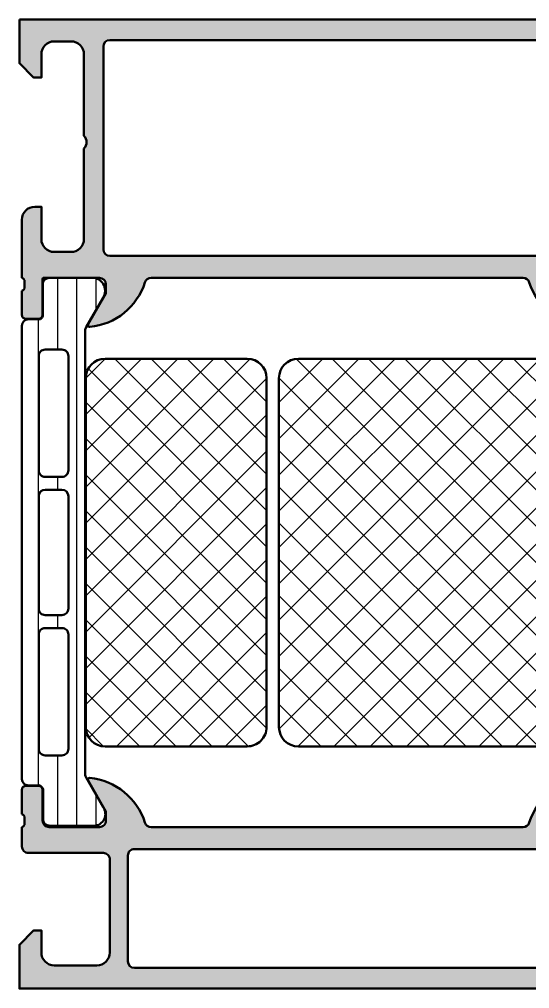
# Model space of a CAD drawing. Extents: x 0 to 79, y 0 to 75.
# Drawn here: x 0 to 39.5, y 0 to 75 of the extents above; entities that cross this region are included whole.
import ezdxf

# ---------------------------------------------------------------- set-up
doc = ezdxf.new("R2010")
doc.units = 0
for name, color, linetype, lineweight in [('0S-Alu contour', 7, 'Continuous', 50), ('0S-Alu hatch', 252, 'Continuous', 25), ('0S-Plastic contour', 254, 'Continuous', 50), ('0S-Plastic hatch', 253, 'Continuous', 25), ('0S-PT contour', 91, 'Continuous', 50), ('0S-PT hatch', 103, 'Continuous', 25)]:
    doc.layers.add(name, color=color, linetype=linetype, lineweight=lineweight)
pattern_1 = [(135, (0, 0), (-1.403165018917055, -1.403165018917055), []), (225, (0, 0), (1.403165018917055, -1.403165018917055), [])]

# ---------------------------------------------------------------- blocks, each defined once
blk = doc.blocks.new('345170__5F35B70B_0667_47FD_BEF5_B1E6BDFEFADC_')
at = {"layer": '0S-Alu hatch'}
h = blk.add_hatch(color=256, dxfattribs=at)
edge = h.paths.add_edge_path()
edge.add_line((0.0001269531203363, 75), (0.0001269531203505, 71.59999843788685))
edge.add_line((0.0001269531203505, 71.59999843788685), (1.100102539057829, 70.50000020218431))
edge.add_line((1.100102539057829, 70.50000020218431), (1.700108642573447, 70.50000020218431))
edge.add_line((1.700108642573447, 70.50000020218431), (1.700108642573468, 72.30001064491807))
edge.add_ellipse((2.700165610724243, 72.2999536767673), major_axis=(-1.000056969773368, 0), ratio=1, start_angle=270.0032638486672, end_angle=359.996736151318, ccw=False)
edge.add_line((2.700108642573468, 73.30001064491807), (4.000096435542197, 73.30001064491807))
edge.add_ellipse((4.000090366399492, 72.30000457577536), major_axis=(-1.00000606916113, 0), ratio=1, start_angle=180.0003477333174, end_angle=269.9996522658482, ccw=False)
edge.add_line((5.000096435542211, 72.30001064490351), (5.000096435542211, 65.99999972534715))
edge.add_ellipse((4.475120643209768, 65.49999972534715), major_axis=(-0.7249824705019261, 0), ratio=1, start_angle=136.3958616163861, end_angle=223.604138383614, ccw=False)
edge.add_line((5.000096435542211, 64.99999972534715), (5.000096435542211, 57.99999972534715))
edge.add_ellipse((4.000127506904687, 57.99996865398467), major_axis=(-0.999968929120253, 0), ratio=1, start_angle=89.99821968675059, end_angle=180.0017803131609, ccw=False)
edge.add_line((4.000096435542218, 56.99999972534715), (2.700108642573475, 56.99999972534715))
edge.add_ellipse((2.70012846572133, 58.00001954849501), major_axis=(-1.000019823344334, 0), ratio=1, start_angle=0.0011357599706229848, end_angle=89.9988642398057, ccw=False)
edge.add_line((1.700108642573468, 57.99999972535106), (1.700108642573439, 60.49999972534715))
edge.add_line((1.700108642573439, 60.49999972534715), (1.200108642573461, 60.49999972534715))
edge.add_arc((1.200143008141992, 59.49996535977862), 1.000034366159006, 90.0019689343731, 179.9980310656152)
edge.add_line((0.2001086425734615, 59.49999972534736), (0.2001086425734613, 55.00031568830967))
edge.add_ellipse((0.1212721960304302, 54.73279509631656), major_axis=(-0.2788950563274173, 0), ratio=1, start_angle=178.8354106259059, end_angle=253.5801235805095, ccw=False)
edge.add_line((0.4001096425734618, 54.72712668831821), (0.4001096425734687, 54.2735326883182))
edge.add_ellipse((0.1212415469302748, 54.26787202884114), major_axis=(-0.2789255417371753, 0), ratio=1, start_angle=106.424594555357, end_angle=181.1628700728862, ccw=False)
edge.add_line((0.2001086425734612, 54.00032868831818), (0.2001086425734542, 52.1203176883097))
edge.add_arc((0.5001086425734727, 52.1203176883097), 0.3000000000000185, 180, 270.0000000000013)
edge.add_line((0.5001086425734796, 51.82031768830968), (1.480082961616254, 51.82031768830967))
edge.add_arc((1.480082961616247, 52.12031768830968), 0.3000000000000043, 270.0000000000013, 360)
edge.add_line((1.780082961616251, 52.12031768830968), (1.780082961616258, 54.88031568830966))
edge.add_ellipse((1.900082961616354, 54.88031568830967), major_axis=(-0.1200000000000962, 0), ratio=1, start_angle=268.4287599267487, end_angle=360, ccw=False)
edge.add_line((1.903373346678463, 55.00027056885301), (6.200126953120339, 55.00027056885301))
edge.add_ellipse((6.200126953120339, 54.500270568853), major_axis=(-0.5000000000000142, 0), ratio=1, start_angle=180, end_angle=270, ccw=False)
edge.add_line((6.700126953120353, 54.500270568853), (6.700126953120353, 53.80027056885305))
edge.add_line((6.700126953120353, 53.80027056885305), (5.318631495497989, 51.40745024582546))
edge.add_arc((5.438246737768658, 51.33839035350131), 0.1381197846483011, 150.0000000000017, 275.6225775507893)
edge.add_arc((4.961903711946533, 56.17687943070078), 4.999999999999966, 275.6225775507937, 342.2515836439298)
edge.add_ellipse((10.20012695312034, 54.50027056885297), major_axis=(-0.5000000000000349, 0), ratio=1, start_angle=269.9999999999996, end_angle=342.251583643931, ccw=False)
edge.add_line((10.20012695312034, 55.00027056885301), (39.00012695312035, 55.00027056885301))
edge.add_ellipse((39.00012695312029, 54.50027056885305), major_axis=(-0.4999999999999574, 0), ratio=1, start_angle=197.7484163560633, end_angle=269.99999999999267, ccw=False)
edge.add_arc((44.23835019429408, 56.17687943070087), 5.000000000000039, 197.7484163560708, 264.3774224492072)
edge.add_arc((43.76200716847204, 51.33839035350131), 0.1381197846482958, 264.3774224492077, 389.9999999999997)
edge.add_line((43.88162241074271, 51.40745024582546), (42.50012695312034, 53.80027056885301))
edge.add_line((42.50012695312034, 53.80027056885301), (42.50012695312034, 54.50027056885301))
edge.add_ellipse((43.00012695312033, 54.50027056885302), major_axis=(-0.4999999999999929, 0), ratio=1, start_angle=269.9999999999992, end_angle=360, ccw=False)
edge.add_line((43.00012695312034, 55.00027056885301), (47.30015263407755, 55.00027056885301))
edge.add_ellipse((47.30015263407754, 54.880270568853), major_axis=(-0.1200000000000116, 0), ratio=1, start_angle=180, end_angle=269.9999999999966, ccw=False)
edge.add_line((47.42015263407755, 54.880270568853), (47.42015263407755, 52.12027256885301))
edge.add_arc((47.72015263407755, 52.12027256885301), 0.3000000000000043, 180, 270)
edge.add_line((47.72015263407755, 51.82027256885301), (48.70012695312033, 51.82027256885301))
edge.add_arc((48.70012695312033, 52.12027256885301), 0.3000000000000025, 270, 360)
edge.add_line((49.00012695312033, 52.12027256885301), (49.00012695312034, 54.00028356886153))
edge.add_ellipse((49.07899404876352, 54.26782690938448), major_axis=(-0.2789255417371599, 0), ratio=1, start_angle=-1.1628700728853119, end_angle=73.57540544464422, ccw=False)
edge.add_line((48.80012595312035, 54.27348756886153), (48.80012595312035, 54.72708156886152))
edge.add_ellipse((49.07896339966338, 54.73274997685989), major_axis=(-0.2788950563274307, 0), ratio=1, start_angle=-76.16822591553199, end_angle=1.16458937409692, ccw=False)
edge.add_ellipse((49.31226625518199, 54.99999514771051), major_axis=(-0.2999999999999332, 0), ratio=1, start_angle=270, end_angle=359.31960722826614, ccw=False)
edge.add_line((49.31226625518199, 55.29999514771044), (52.29998778819572, 55.29999514771044))
edge.add_line((52.29998778819572, 55.29999514771044), (52.29998778819572, 54.49999972534715))
edge.add_line((52.29998778819572, 54.49999972534715), (53.29998778819572, 54.50000735474168))
edge.add_arc((53.30001852881638, 54.99997661371016), 0.4999692599135238, 269.9964771677667, 360.0026485613531)
edge.add_line((53.79998778819572, 54.99999972534718), (53.80004882335197, 59.49999972534715))
edge.add_arc((52.79996135278302, 59.49991225477821), 1.000087474394154, 0.0050112561101264, 89.99498874391819)
edge.add_line((52.80004882335197, 60.49999972534715), (52.30004882335197, 60.49999972534715))
edge.add_line((52.30004882335197, 60.49999972534715), (52.30004882335197, 57.99999972534715))
edge.add_ellipse((51.29996142587891, 58.00008712280979), major_axis=(-1.000087401291883, 0), ratio=1, start_angle=90.00501389832078, end_angle=179.9949929319336, ccw=False)
edge.add_line((51.30004894256126, 56.99999972534715), (50.00000011443626, 56.99999972534715))
edge.add_ellipse((50.00005891216521, 58.0000585230761), major_axis=(-1.000058799457439, 0), ratio=1, start_angle=0.0033686637580103707, end_angle=89.9966313363596, ccw=False)
edge.add_line((49.00000011443626, 57.99999972534511), (49.00000011443626, 64.99999972534715))
edge.add_ellipse((49.52483945475461, 65.49999972534715), major_axis=(-0.7248836686985038, 0), ratio=1, start_angle=-43.61157673631379, end_angle=43.61157673631379, ccw=False)
edge.add_line((49.00000011443626, 65.99999972534715), (49.00000011443626, 72.00043483925401))
edge.add_ellipse((50.0000549231245, 72.00038766034935), major_axis=(-1.000054809801103, 0), ratio=1, start_angle=270.0031401344082, end_angle=359.997296995918, ccw=False)
edge.add_line((50.00000011443626, 73.00044246864854), (51.30004894256126, 73.00044246864854))
edge.add_ellipse((51.29996249694562, 72.00035614156475), major_axis=(-1.000086330819892, 0), ratio=1, start_angle=180.0053828449331, end_angle=269.995047458617, ccw=False)
edge.add_line((52.30004882335197, 72.00045009804248), (52.30004882335197, 70.49999257278978))
edge.add_line((52.30004882335197, 70.49999257278978), (52.90002440928947, 70.49999257278978))
edge.add_line((52.90002440928947, 70.49999257278978), (54, 71.5999679203087))
edge.add_line((54, 71.5999679203087), (54, 75))
edge.add_line((54, 75), (0.0001269531203363, 75))
edge = h.paths.add_edge_path()
edge.add_ellipse((7.000114435198888, 72.89999111938249), major_axis=(-0.5000027408751212, 0), ratio=1, start_angle=270.0003140785705, end_angle=359.99968592151924, ccw=False)
edge.add_line((7.00011169433128, 73.3999938602501), (46.99998485564719, 73.3999938602501))
edge.add_ellipse((46.99998211477959, 72.89999111938249), major_axis=(-0.5000027408751199, 0), ratio=1, start_angle=180.0003140784808, end_angle=269.99968592142943, ccw=False)
edge.add_line((47.49998485564719, 72.8999938602501), (47.49998485564719, 57.19999667359012))
edge.add_ellipse((46.99998211477959, 57.19999941445695), major_axis=(-0.5000027408751199, 0), ratio=1, start_angle=90.00031407857063, end_angle=179.9996859215194, ccw=False)
edge.add_line((46.99998485564719, 56.69999667358934), (7.000111694331273, 56.69999667358933))
edge.add_ellipse((7.000114435198888, 57.19999941445694), major_axis=(-0.5000027408751199, 0), ratio=1, start_angle=0.00031407848081244083, end_angle=89.99968592142858, ccw=False)
edge.add_line((6.50011169433128, 57.19999667358933), (6.500111694331279, 72.89999386024931))
at = {"layer": '0S-Alu contour', "color": 7}
for points in [[(0.0001269531203363, 75), (0.0001269531203505, 71.59999843788685), (1.100102539057829, 70.50000020218431), (1.700108642573447, 70.50000020218431), (1.700108642573468, 72.30001064491807)], [(52.30004882335197, 72.00045009804248), (52.30004882335197, 70.49999257278978), (52.90002440928947, 70.49999257278978), (54, 71.5999679203087), (54, 75), (0.0001269531203363, 75)], [(2.700108642573468, 73.30001064491807), (4.000096435542197, 73.30001064491807)], [(6.50011169433128, 57.19999667358933), (6.500111694331279, 72.89999386024931)], [(7.00011169433128, 73.3999938602501), (46.99998485564719, 73.3999938602501)], [(47.49998485564719, 72.8999938602501), (47.49998485564719, 57.19999667359012)], [(50.00000011443626, 73.00044246864854), (51.30004894256126, 73.00044246864854)], [(5.000096435542211, 72.30001064490351), (5.000096435542211, 65.99999972534715)], [(49.00000011443626, 65.99999972534715), (49.00000011443626, 72.00043483925401)], [(5.000096435542211, 64.99999972534715), (5.000096435542211, 57.99999972534715)], [(49.00000011443626, 57.99999972534511), (49.00000011443626, 64.99999972534715)], [(1.700108642573468, 57.99999972535106), (1.700108642573439, 60.49999972534715), (1.200108642573461, 60.49999972534715)], [(52.80004882335197, 60.49999972534715), (52.30004882335197, 60.49999972534715), (52.30004882335197, 57.99999972534715)], [(0.2001086425734615, 59.49999972534736), (0.2001086425734613, 55.00031568830967)], [(53.79998778819572, 54.99999972534718), (53.80004882335197, 59.49999972534715)], [(4.000096435542218, 56.99999972534715), (2.700108642573475, 56.99999972534715)], [(46.99998485564719, 56.69999667358934), (7.000111694331273, 56.69999667358933)], [(51.30004894256126, 56.99999972534715), (50.00000011443626, 56.99999972534715)], [(1.780082961616251, 52.12031768830968), (1.780082961616258, 54.88031568830966)], [(1.903373346678463, 55.00027056885301), (6.200126953120339, 55.00027056885301)], [(10.20012695312034, 55.00027056885301), (39.00012695312035, 55.00027056885301)], [(43.00012695312034, 55.00027056885301), (47.30015263407755, 55.00027056885301)], [(47.42015263407755, 54.880270568853), (47.42015263407755, 52.12027256885301)], [(49.31226625518199, 55.29999514771044), (52.29998778819572, 55.29999514771044), (52.29998778819572, 54.49999972534715), (53.29998778819572, 54.50000735474168)], [(0.2001086425734612, 54.00032868831818), (0.2001086425734542, 52.1203176883097)], [(0.4001096425734618, 54.72712668831821), (0.4001096425734687, 54.2735326883182)], [(6.700126953120353, 54.500270568853), (6.700126953120353, 53.80027056885305), (5.318631495497989, 51.40745024582546)], [(43.88162241074271, 51.40745024582546), (42.50012695312034, 53.80027056885301), (42.50012695312034, 54.50027056885301)], [(48.80012595312035, 54.27348756886153), (48.80012595312035, 54.72708156886152)], [(49.00012695312033, 52.12027256885301), (49.00012695312034, 54.00028356886153)], [(0.5001086425734796, 51.82031768830968), (1.480082961616254, 51.82031768830967)], [(47.72015263407755, 51.82027256885301), (48.70012695312033, 51.82027256885301)]]:
    blk.add_lwpolyline(points, dxfattribs=at)
at = {"layer": '0S-Alu contour', "color": 7, "extrusion": (0, 0, -1)}
for centre, radius, start, end in [((-2.700165610724243, 72.2999536767673), 1.000056969773368, 0.0032638486820021, 89.99673615133284), ((-4.000090366399492, 72.30000457577536), 1.00000606916113, 90.0003477341518, 179.9996522666826), ((-7.000114435198888, 72.89999111938249), 0.5000027408751212, 0.0003140784807261, 89.99968592142947), ((-46.99998211477959, 72.89999111938249), 0.5000027408751199, 90.00031407857054, 179.9996859215192), ((-50.0000549231245, 72.00038766034935), 1.000054809801103, 0.0027030040819815, 89.99685986559176), ((-51.29996249694562, 72.00035614156475), 1.000086330819892, 90.004952541383, 179.9946171550669), ((-4.475120643209768, 65.49999972534715), 0.7249824705019261, 136.395861616386, 223.6041383836139), ((-49.52483945475461, 65.49999972534715), 0.7248836686985038, 316.3884232636862, 43.61157673631377), ((-2.70012846572133, 58.00001954849501), 1.000019823344334, 270.0011357601943, 359.9988642400294), ((-4.000127506904687, 57.99996865398467), 0.999968929120253, 179.9982196868391, 270.0017803132494), ((-50.00005891216521, 58.0000585230761), 1.000058799457439, 270.0033686636404, 359.996631336242), ((-51.29996142587891, 58.00008712280979), 1.000087401291883, 180.0050070680665, 269.9949861016792), ((-7.000114435198888, 57.19999941445694), 0.5000027408751199, 270.0003140785714, 359.9996859215192), ((-46.99998211477959, 57.19999941445695), 0.5000027408751199, 180.0003140784807, 269.9996859214294), ((-0.1212721960304302, 54.73279509631656), 0.2788950563274173, 106.4198764194905, 181.1645893740941), ((-1.900082961616354, 54.88031568830967), 0.1200000000000962, 0, 91.5712400732513), ((-6.200126953120339, 54.500270568853), 0.5000000000000142, 90, 180), ((-10.20012695312034, 54.50027056885297), 0.5000000000000349, 17.74841635606901, 90.0000000000004), ((-39.00012695312029, 54.50027056885305), 0.4999999999999574, 90.00000000000733, 162.2515836439367), ((-43.00012695312033, 54.50027056885302), 0.4999999999999929, 0, 90.00000000000081), ((-47.30015263407754, 54.880270568853), 0.1200000000000116, 90.0000000000034, 180), ((-49.07896339966338, 54.73274997685989), 0.2788950563274307, 358.8354106259031, 76.16822591553203), ((-49.31226625518199, 54.99999514771051), 0.2999999999999332, 0.6803927717338718, 90), ((-0.1212415469302748, 54.26787202884114), 0.2789255417371753, 178.8371299271138, 253.575405444643), ((-49.07899404876352, 54.26782690938448), 0.2789255417371599, 286.4245945553559, 1.162870072885284)]:
    blk.add_arc(centre, radius, start, end, dxfattribs=at)
at = {"layer": '0S-Alu contour', "color": 7}
for centre, radius, start, end in [((1.200143008141992, 59.49996535977862), 1.000034366159006, 90.0019689343731, 179.9980310656152), ((52.79996135278302, 59.49991225477821), 1.000087474394154, 0.0050112561101264, 89.99498874391819), ((53.30001852881638, 54.99997661371016), 0.4999692599135238, 269.9964771677667, 0.0026485613531484), ((4.961903711946533, 56.17687943070078), 4.999999999999966, 275.6225775507937, 342.2515836439298), ((44.23835019429408, 56.17687943070087), 5.000000000000039, 197.7484163560708, 264.3774224492072), ((0.5001086425734727, 52.1203176883097), 0.3000000000000185, 180, 270.0000000000013), ((1.480082961616247, 52.12031768830968), 0.3000000000000043, 270.0000000000013, 0), ((47.72015263407755, 52.12027256885301), 0.3000000000000043, 180, 270), ((48.70012695312033, 52.12027256885301), 0.3000000000000025, 270, 0), ((5.438246737768658, 51.33839035350131), 0.1381197846483011, 150.0000000000017, 275.6225775507893), ((43.76200716847204, 51.33839035350131), 0.1381197846482958, 264.3774224492077, 29.9999999999997)]:
    blk.add_arc(centre, radius, start, end, dxfattribs=at)
blk = doc.blocks.new('284033__33592565_05B5_4619_B287_A7D8233BD7D1___21AE342C_7F99_4D3F_B227_6E1397F46890_')
at = {"layer": '0S-Plastic hatch'}
h = blk.add_hatch(dxfattribs=at)
h.set_pattern_fill('ANSI31', color=256, scale=0.4680000000000001, angle=45, style=0)
h.set_pattern_definition([(90, (0, 0), (-1.4859, 0), [])])
edge = h.paths.add_edge_path()
edge.add_line((0.1987532964417851, 51.29232513755443), (0.1998659857365317, 16.20983178587046))
edge.add_arc((0.689855641828585, 16.21985498926221), 0.4900921624382919, 181.1718761035243, 271.1724900675763)
edge.add_line((0.6998840957990728, 15.72986544060387), (1.51021542861398, 15.7384088700424))
edge.add_ellipse((1.414588149794679, 15.3109233201245), major_axis=(-0.4380507640022932, 0), ratio=1, start_angle=193.0572036557927, end_angle=257.3906897575593, ccw=False)
edge.add_line((1.841313106842619, 15.40988938943832), (1.837441905065361, 13.0098909960528))
edge.add_arc((2.295782835962325, 13.08121530971083), 0.4638572697008036, 188.8450899002284, 271.7561361264809)
edge.add_line((2.309998001146822, 12.61757590701401), (5.786539496952662, 12.59376571404922))
edge.add_arc((5.743108420932433, 13.5069278033948), 0.9141943227685544, 272.723003511722, 395.7090753903799)
edge.add_line((6.485426062291135, 14.04051545234285), (5.166873632834731, 16.32412454159222))
edge.add_ellipse((5.599877294086787, 16.57414019978662), major_axis=(-0.5000000000000635, 0), ratio=1, start_angle=0.0021352027151237962, end_angle=30.00207189723011, ccw=False)
edge.add_line((5.099877294433918, 16.57412156662741), (5.098790982002848, 50.92839032222682))
edge.add_ellipse((5.598790981693579, 50.92840790984864), major_axis=(-0.5000000000000546, 0), ratio=1, start_angle=-29.997921301460906, end_angle=0.002015393048509395, ccw=False)
edge.add_line((5.165769210052874, 51.17839219992543), (6.484156207839919, 53.46209680118052))
edge.add_arc((5.64288397718113, 54.002701255275), 0.999996070924482, 327.2750591980466, 441.8204672459869)
edge.add_line((5.785158774095345, 54.99252448395142), (2.308617278289502, 54.99239783648732))
edge.add_arc((2.308632748909259, 54.49240185928111), 0.4999959774455604, 90.00177281669987, 180.0023777790715)
edge.add_line((1.808636771894259, 54.4923811094112), (1.80905565210705, 52.09238274007271))
edge.add_ellipse((1.50905565230385, 52.09237187383838), major_axis=(-0.2999999999999912, 0), ratio=1, start_angle=90.0020752978844, end_angle=180.0020752978986, ccw=False)
edge.add_line((1.50906651853816, 51.79237187403519), (0.6987351857232567, 51.79234324761697))
edge.add_arc((0.6987506171075601, 51.29234592675714), 0.4999973210979694, 90.00176831585983, 180.0023822800018)
edge = h.paths.add_edge_path()
edge.add_ellipse((3.299310106683881, 48.95124387830293), major_axis=(-0.5000152587890554, 0), ratio=1, start_angle=180, end_angle=270.0000000000008, ccw=False)
edge.add_line((3.799325365472937, 48.95124387829774), (3.799325365472937, 40.10126524060766))
edge.add_ellipse((3.299329004829614, 40.10126160125099), major_axis=(-0.4999963606565682, 0), ratio=1, start_angle=89.99958295740907, end_angle=180.0004170428646, ccw=False)
edge.add_line((3.299325365472937, 39.60126524060767), (1.99933125920502, 39.60126524060767))
edge.add_ellipse((1.999314686408217, 40.10126524242063), major_axis=(-0.5000000020876287, 0), ratio=1, start_angle=0, end_angle=90.00189910261548, ccw=False)
edge.add_line((1.499314684320588, 40.10126524060253), (1.499314684320593, 48.95127439587586))
edge.add_ellipse((1.999299425531523, 48.95127439588105), major_axis=(-0.4999847412109306, 0), ratio=1, start_angle=269.9999999999992, end_angle=360, ccw=False)
edge.add_line((1.99929942553153, 49.45125913709198), (3.299310106683874, 49.45125913709198))
edge = h.paths.add_edge_path()
edge.add_line((1.499314684320579, 29.40125913708678), (1.499314684320593, 38.10126524060247))
edge.add_ellipse((1.999314684320593, 38.10126524060767), major_axis=(-0.5, 0), ratio=1, start_angle=270, end_angle=360, ccw=False)
edge.add_line((1.999314684320593, 38.60126524060767), (3.299325365472951, 38.60126524060767))
edge.add_ellipse((3.299325365472947, 38.10126524060768), major_axis=(-0.4999999999999858, 0), ratio=1, start_angle=180, end_angle=269.9999999999996, ccw=False)
edge.add_line((3.799325365472937, 38.10126524060247), (3.799325365472937, 29.40125913708679))
edge.add_ellipse((3.299325365472923, 29.401259137092), major_axis=(-0.5000000000000142, 0), ratio=1, start_angle=90.000000001192, end_angle=180, ccw=False)
edge.add_line((3.299325365483325, 28.90125913709198), (1.999314684330995, 28.90125913709198))
edge.add_ellipse((1.999314684320579, 29.40125913709199), major_axis=(-0.5, 0), ratio=1, start_angle=0, end_angle=90.00000000119371, ccw=False)
edge = h.paths.add_edge_path()
edge.add_line((1.499314684310205, 18.55126524130097), (1.499314684310205, 27.40125913778524))
edge.add_ellipse((1.99931468646751, 27.40125913590778), major_axis=(-0.5000000021573054, 0), ratio=1, start_angle=269.99810091050415, end_angle=360, ccw=False)
edge.add_line((1.999331259149825, 27.90125913779043), (3.299325365462563, 27.90125913779045))
edge.add_ellipse((3.299329004819284, 27.40126277714718), major_axis=(-0.4999963606565109, 0), ratio=1, start_angle=179.9995829571355, end_angle=270.00041704259604, ccw=False)
edge.add_line((3.799325365462549, 27.40125913779043), (3.799325365462549, 18.55126524130613))
edge.add_ellipse((3.299329004819172, 18.5512616019495), major_axis=(-0.4999963606566215, 0), ratio=1, start_angle=89.99958295741521, end_angle=180.0004170428646, ccw=False)
edge.add_line((3.299325365462549, 18.05126524130612), (1.999331259194646, 18.05126524130613))
edge.add_ellipse((1.999314686397825, 18.55126524311909), major_axis=(-0.5000000020876216, 0), ratio=1, start_angle=0, end_angle=90.00189910261747, ccw=False)
at = {"layer": '0S-Alu contour', "color": 7}
for points in [[(1.499314684320588, 40.10126524060253), (1.499314684320593, 48.95127439587586)], [(1.99929942553153, 49.45125913709198), (3.299310106683874, 49.45125913709198)], [(3.799325365472937, 48.95124387829774), (3.799325365472937, 40.10126524060766)], [(3.299325365472937, 39.60126524060767), (1.99933125920502, 39.60126524060767)], [(1.999314684320593, 38.60126524060767), (3.299325365472951, 38.60126524060767)], [(1.499314684320579, 29.40125913708678), (1.499314684320593, 38.10126524060247)], [(3.799325365472937, 38.10126524060247), (3.799325365472937, 29.40125913708679)], [(3.299325365483325, 28.90125913709198), (1.999314684330995, 28.90125913709198)], [(1.999331259149825, 27.90125913779043), (3.299325365462563, 27.90125913779045)], [(1.499314684310205, 18.55126524130097), (1.499314684310205, 27.40125913778524)], [(3.799325365462549, 27.40125913779043), (3.799325365462549, 18.55126524130613)], [(3.299325365462549, 18.05126524130612), (1.999331259194646, 18.05126524130613)]]:
    blk.add_lwpolyline(points, dxfattribs=at)
at = {"layer": '0S-Alu contour', "color": 7, "extrusion": (0, 0, -1)}
for centre, radius, start, end in [((-1.999299425531523, 48.95127439588105), 0.4999847412109306, 0, 90.00000000000078), ((-3.299310106683881, 48.95124387830293), 0.5000152587890554, 89.9999999999992, 180), ((-1.999314686408217, 40.10126524242063), 0.5000000020876287, 269.9981008973845, 0), ((-3.299329004829614, 40.10126160125099), 0.4999963606565682, 179.9995829571354, 270.000417042591), ((-1.999314684320593, 38.10126524060767), 0.5, 0, 90), ((-3.299325365472947, 38.10126524060768), 0.4999999999999858, 90.0000000000004, 180), ((-1.999314684320579, 29.40125913709199), 0.5, 269.9999999988063, 0), ((-3.299325365472923, 29.401259137092), 0.5000000000000142, 180, 269.999999998808), ((-1.99931468646751, 27.40125913590778), 0.5000000021573054, 0, 90.00189908949582), ((-3.299329004819284, 27.40126277714718), 0.4999963606565109, 89.99958295740393, 180.0004170428646), ((-1.999314686397825, 18.55126524311909), 0.5000000020876216, 269.9981008973825, 0), ((-3.299329004819172, 18.5512616019495), 0.4999963606566215, 179.9995829571354, 270.0004170425849)]:
    blk.add_arc(centre, radius, start, end, dxfattribs=at)
at = {"layer": '0S-Plastic contour', "color": 7}
for points in [[(5.785158774095345, 54.99252448395142), (2.308617278289502, 54.99239783648732)], [(1.808636771894259, 54.4923811094112), (1.80905565210705, 52.09238274007271)], [(5.165769210052874, 51.17839219992543), (6.484156207839919, 53.46209680118052)], [(1.50906651853816, 51.79237187403519), (0.6987351857232567, 51.79234324761697)], [(0.1987532964417851, 51.29232513755443), (0.1998659857365317, 16.20983178587046)], [(5.099877294433918, 16.57412156662741), (5.098790982002848, 50.92839032222682)], [(6.485426062291135, 14.04051545234285), (5.166873632834731, 16.32412454159222)], [(0.6998840957990728, 15.72986544060387), (1.51021542861398, 15.7384088700424)], [(1.841313106842619, 15.40988938943832), (1.837441905065361, 13.0098909960528)], [(2.309998001146822, 12.61757590701401), (5.786539496952662, 12.59376571404922)]]:
    blk.add_lwpolyline(points, dxfattribs=at)
for centre, radius, start, end in [((2.308632748909259, 54.49240185928111), 0.4999959774455604, 90.00177281669987, 180.0023777790715), ((5.64288397718113, 54.002701255275), 0.999996070924482, 327.2750591980466, 81.82046724598693), ((0.6987506171075601, 51.29234592675714), 0.4999973210979694, 90.00176831585983, 180.0023822800018), ((0.689855641828585, 16.21985498926221), 0.4900921624382919, 181.1718761035243, 271.1724900675763), ((5.743108420932433, 13.5069278033948), 0.9141943227685544, 272.723003511722, 35.70907539037989), ((2.295782835962325, 13.08121530971083), 0.4638572697008036, 188.8450899002284, 271.7561361264809)]:
    blk.add_arc(centre, radius, start, end, dxfattribs=at)
at = {"layer": '0S-Plastic contour', "color": 7, "extrusion": (0, 0, -1)}
for centre, radius, start, end in [((-1.50905565230385, 52.09237187383838), 0.2999999999999912, 179.9979247021014, 269.9979247021156), ((-5.598790981693579, 50.92840790984864), 0.5000000000000546, 359.9979846069515, 29.99792130146082), ((-5.599877294086787, 16.57414019978662), 0.5000000000000635, 329.9979281027699, 359.9978647972849), ((-1.414588149794679, 15.3109233201245), 0.4380507640022932, 102.6093102424407, 166.9427963442073)]:
    blk.add_arc(centre, radius, start, end, dxfattribs=at)
blk = doc.blocks.new('382170__09774F14_1E1D_4B96_9887_7A3020D29388_')
at = {"layer": '0S-PT hatch'}
h = blk.add_hatch(dxfattribs=at)
h.set_pattern_fill('ANSI37', color=256, scale=0.625, angle=90, style=0)
h.set_pattern_definition(pattern_1)
edge = h.paths.add_edge_path()
edge.add_arc((21.59594496143427, 47.24119923922818), 1.5, 90, 180)
edge.add_line((20.09594496143427, 47.24119923922818), (20.09594496143427, 20.24119923922818))
edge.add_arc((21.59594496143427, 20.24119923922818), 1.5, 180, 270)
edge.add_line((21.59594496143427, 18.74119923922818), (42.59594496143427, 18.74119923922818))
edge.add_arc((42.59594496143427, 20.24119923922818), 1.5, 270, 360)
edge.add_line((44.09594496143427, 20.24119923922818), (44.09594496143427, 47.24119923922818))
edge.add_arc((42.59594496143427, 47.24119923922818), 1.5, 0, 90)
edge.add_line((42.59594496143427, 48.74119923922818), (21.59594496143427, 48.74119923922818))
at = {"layer": '0S-PT contour', "color": 7}
for points in [[(42.59594496143427, 48.74119923922818), (21.59594496143427, 48.74119923922818)], [(20.09594496143427, 47.24119923922818), (20.09594496143427, 20.24119923922818)], [(44.09594496143427, 20.24119923922818), (44.09594496143427, 47.24119923922818)], [(21.59594496143427, 18.74119923922818), (42.59594496143427, 18.74119923922818)]]:
    blk.add_lwpolyline(points, dxfattribs=at)
for centre, start, end in [((21.59594496143427, 47.24119923922818), 90, 180), ((42.59594496143427, 47.24119923922818), 0, 90), ((21.59594496143427, 20.24119923922818), 180, 270), ((42.59594496143427, 20.24119923922818), 270, 0)]:
    blk.add_arc(centre, 1.5, start, end, dxfattribs=at)
blk = doc.blocks.new('382170__70B2C920_9D88_44A5_B12A_0219908DFDFE_')
at = {"layer": '0S-PT hatch'}
h = blk.add_hatch(dxfattribs=at)
h.set_pattern_fill('ANSI37', color=256, scale=0.625, angle=90, style=0)
h.set_pattern_definition(pattern_1)
edge = h.paths.add_edge_path()
edge.add_arc((6.635710805279589, 47.24130872869916), 1.5, 90, 180)
edge.add_line((5.135710805279589, 47.24130872869916), (5.135710805279583, 20.24130872869916))
edge.add_arc((6.635710805279583, 20.24130872869916), 1.499999999999999, 180, 270)
edge.add_line((6.635710805279583, 18.74130872869916), (17.63571080527958, 18.74130872869916))
edge.add_arc((17.63571080527958, 20.24130872869916), 1.5, 269.9999999999998, 360)
edge.add_line((19.13571080527958, 20.24130872869916), (19.13571080527958, 47.24130872869916))
edge.add_arc((17.63571080527959, 47.24130872869916), 1.499999999999998, 0, 90)
edge.add_line((17.63571080527959, 48.74130872869915), (6.63571080527959, 48.74130872869915))
at = {"layer": '0S-PT contour', "color": 7}
for points in [[(17.63571080527959, 48.74130872869915), (6.635710805279589, 48.74130872869915)], [(5.135710805279589, 47.24130872869916), (5.135710805279583, 20.24130872869916)], [(19.13571080527958, 20.24130872869916), (19.13571080527958, 47.24130872869916)], [(6.635710805279583, 18.74130872869916), (17.63571080527958, 18.74130872869916)]]:
    blk.add_lwpolyline(points, dxfattribs=at)
for centre, radius, start, end in [((6.635710805279589, 47.24130872869916), 1.5, 90, 180), ((17.63571080527959, 47.24130872869916), 1.499999999999998, 0, 90), ((6.635710805279583, 20.24130872869916), 1.499999999999999, 180, 270), ((17.63571080527958, 20.24130872869916), 1.5, 269.9999999999998, 0)]:
    blk.add_arc(centre, radius, start, end, dxfattribs=at)
blk = doc.blocks.new('345070__227C07BC_CF05_4713_94C4_52A5FBF9759B_')
at = {"layer": '0S-Alu hatch'}
h = blk.add_hatch(color=256, dxfattribs=at)
edge = h.paths.add_edge_path()
edge.add_line((0.7000122032186474, 10.50000007629569), (6.4999999961874, 10.50000007629569))
edge.add_ellipse((6.500003635544037, 10.00000371565233), major_axis=(-0.4999963606566086, 0), ratio=1, start_angle=179.9995829571355, end_angle=270.0004170425864, ccw=False)
edge.add_line((6.999999996187399, 10.00000007629568), (6.999999996187399, 2.800003128053504))
edge.add_ellipse((5.999980085835257, 2.800022919193989), major_axis=(-1.000019910547982, 0), ratio=1, start_angle=90.0011407564333, end_angle=179.9988660732029, ccw=False)
edge.add_line((5.999999996187398, 1.800003008844214), (2.700012203218647, 1.800003008844214))
edge.add_ellipse((2.699981218687415, 2.799972024316681), major_axis=(-0.999969015952502, 0), ratio=1, start_angle=-0.0017821679763869724, end_angle=90.00177533787718, ccw=False)
edge.add_line((1.700012203218648, 2.800003128053504), (1.700012203218648, 4.500000076295691))
edge.add_line((1.700012203218648, 4.500000076295691), (1.100006099703022, 4.500000076295691))
edge.add_line((1.100006099703022, 4.500000076295691), (0, 3.400001602174598))
edge.add_line((0, 3.400001602174598), (0, 0))
edge.add_line((0, 0), (78.50000238037318, 0))
edge.add_arc((78.500006023538, 0.4999963568350889), 0.4999963568483605, 269.9995825210203, 360.0004159770605)
edge.add_line((79.00000238037319, 0.4999999868887261), (79.00000238037319, 4.500000076295703))
edge.add_arc((78.50000601972987, 4.500003715652357), 0.4999963606565802, 359.9995829571354, 450.0004170425926)
edge.add_line((78.50000238037318, 5.000000076295692), (77.19998406982631, 5.000000076295691))
edge.add_arc((77.19996381488963, 4.500050846642913), 0.4999492300630789, 89.997678719524, 180.0058184440998)
edge.add_line((76.70001458740443, 4.500000076295694), (76.70001458740443, 4.000000076295691))
edge.add_line((76.70001458740443, 4.000000076295691), (77.70001458740443, 4.000000076295691))
edge.add_line((77.70001458740443, 4.000000076295691), (77.70001458740444, 2.300003128053516))
edge.add_ellipse((76.69997136208094, 2.300046234162559), major_axis=(-1.000043226252522, 0), ratio=1, start_angle=90.00247652155429, end_angle=179.9975303089387, ccw=False)
edge.add_line((76.70001458740443, 1.300003008844214), (72.69998406982631, 1.300003008844214))
edge.add_ellipse((72.69996738442696, 2.299955806847219), major_axis=(-0.999952798142213, 0), ratio=1, start_angle=-0.0027114333473718943, end_angle=90.00095604809007, ccw=False)
edge.add_line((71.70001458740443, 2.300003128053505), (71.70001458740443, 4.000000076295691))
edge.add_line((71.70001458740443, 4.000000076295691), (72.70001458740444, 4.000000076295691))
edge.add_line((72.70001458740444, 4.000000076295691), (72.70001458740445, 4.500000076295673))
edge.add_arc((72.19996585163047, 4.4999513405217), 0.5000487381489358, 0.0055841639549441, 89.99441583599162)
edge.add_line((72.20001458740447, 5.000000076295692), (69.39999627685755, 5.000000076295692))
edge.add_arc((69.39998247687289, 4.500013876280351), 0.4999862002057876, 89.99841859459725, 180.0015814054484)
edge.add_line((68.89999627685755, 4.500000076295691), (68.89999627685755, 4.300003128053493))
edge.add_arc((69.3999833952814, 4.299990246477353), 0.4999871185897887, 179.9985238419079, 270.0014761579244)
edge.add_line((69.39999627685755, 3.800003128053504), (69.89999627685755, 3.800003128053504))
edge.add_ellipse((69.89999353598999, 3.300000387185944), major_axis=(-0.5000027408750715, 0), ratio=1, start_angle=180.0003140784808, end_angle=269.9996859214352, ccw=False)
edge.add_line((70.39999627685755, 3.300003128053504), (70.39999627685755, 2.099998550416785))
edge.add_ellipse((69.89999991620283, 2.099994791863094), major_axis=(-0.4999963606688466, 0), ratio=1, start_angle=89.999582958715, end_angle=180.0004307015151, ccw=False)
edge.add_line((69.89999627685755, 1.599998431207495), (54.00000238037318, 1.599998431207495))
edge.add_line((54.00000238037318, 1.599998431207495), (47.94296502685754, 1.946113543512185))
edge.add_ellipse((47.999993171567, 2.944476890856511), major_axis=(-0.999990791262385, 0), ratio=1, start_angle=-0.0006709873298973434, end_angle=86.73072417526743, ccw=False)
edge.add_line((47.00000238037318, 2.944488601686306), (47.00000238037319, 10.09999855041679))
edge.add_ellipse((47.50000238037318, 10.09999855041679), major_axis=(-0.4999999999999929, 0), ratio=1, start_angle=270, end_angle=360, ccw=False)
edge.add_line((47.50000238037318, 10.59999855041678), (48.50000238037319, 10.59999855041678))
edge.add_arc((48.50000238037319, 11.09999855041678), 0.5, 270, 360)
edge.add_line((49.00000238037319, 11.09999855041678), (49.00000238037318, 12.50000007629569))
edge.add_ellipse((49.07894016922398, 12.76760639299944), major_axis=(-0.2790059412421217, 0), ratio=1, start_angle=-1.1474141424462232, end_angle=73.56513725536303, ccw=False)
edge.add_line((48.79999017334193, 12.7731934356707), (48.79999017334194, 13.22677619934256))
edge.add_ellipse((49.07894127682163, 13.23239232303474), major_axis=(-0.2790076324724174, 0), ratio=1, start_angle=-73.56500256153589, end_angle=1.1533803407828032, ccw=False)
edge.add_line((49.00000238037319, 13.50000007629568), (49.00000238037319, 15.39998176574883))
edge.add_arc((48.7000023803732, 15.39998176574881), 0.2999999999999971, 0, 90.00000000000273)
edge.add_line((48.70000238037318, 15.69998176574881), (47.70002679443569, 15.69998176574881))
edge.add_arc((47.70002679443569, 15.3999817657488), 0.3000000000000114, 90, 180)
edge.add_line((47.40002679443568, 15.3999817657488), (47.40002679443569, 13.00000007629569))
edge.add_ellipse((46.89986365254297, 13.00002675651287), major_axis=(-0.5001631426043222, 0), ratio=1, start_angle=88.6615623506886, end_angle=179.9969436695723, ccw=False)
edge.add_line((46.88818083221469, 12.50000007629569), (43.00000238037319, 12.50000007629569))
edge.add_ellipse((43.00000238037319, 13.00000007629571), major_axis=(-0.5000000000000125, 0), ratio=1, start_angle=0, end_angle=90, ccw=False)
edge.add_line((42.50000238037317, 13.0000000762957), (42.50000238037318, 13.70000007629569))
edge.add_line((42.50000238037318, 13.70000007629569), (43.88149783799554, 16.09282039932325))
edge.add_arc((43.76188259572488, 16.1618802916474), 0.1381197846482982, 329.999999999999, 455.6225775507923)
edge.add_arc((44.238225621547, 11.32339121444788), 5.000000000000017, 95.6225775507937, 162.2530022787938)
edge.add_ellipse((39.00027182471046, 12.99977085854629), major_axis=(-0.4996735074858469, 0), ratio=1, start_angle=89.99954845328892, end_angle=162.2530022787937, ccw=False)
edge.add_line((39.00026788679512, 12.50009735107596), (10.20000382154435, 12.50009735107596))
edge.add_ellipse((10.20000382154435, 13.00009735107598), major_axis=(-0.500000000000016, 0), ratio=1, start_angle=17.74870278591368, end_angle=90.0000000000004, ccw=False)
edge.add_arc((4.961788962044827, 11.32346230261775), 4.999999999999998, 17.74870278591233, 84.3774224492062)
edge.add_arc((5.43813198786695, 16.16195137981724), 0.1381197846483012, 84.37742244920685, 209.9999999999988)
edge.add_line((5.318516745596284, 16.0928914874931), (6.700012203218647, 13.70007116446555))
edge.add_line((6.700012203218647, 13.70007116446555), (6.700012203218648, 13.00007116446554))
edge.add_ellipse((6.200012203218649, 13.00007116446554), major_axis=(-0.4999999999999992, 0), ratio=1, start_angle=89.99999999999977, end_angle=180, ccw=False)
edge.add_line((6.200012203218647, 12.50007116446554), (2.314266516400286, 12.50007116446554))
edge.add_ellipse((2.299861007233356, 12.99988942008539), major_axis=(-0.50002580667924, 0), ratio=1, start_angle=0.0030563304276824965, end_angle=91.65089298191953, ccw=False)
edge.add_line((1.799835201265523, 12.99986274719412), (1.799835201265523, 15.39984443664725))
edge.add_arc((1.499835201265521, 15.39984443664724), 0.3000000000000043, 0, 89.99999999999991)
edge.add_line((1.499835201265521, 15.69984443664725), (0.4998596153280248, 15.69984443664725))
edge.add_arc((0.4998596153280236, 15.39984443664725), 0.3000000000000003, 89.99999999999979, 180)
edge.add_line((0.1998596153280232, 15.39984443664725), (0.1998596153280232, 13.49986274719413))
edge.add_ellipse((0.1209207188795761, 13.23225499393319), major_axis=(-0.2790076324724231, 0), ratio=1, start_angle=178.8466196592151, end_angle=253.56500256153362, ccw=False)
edge.add_line((0.3998718223592732, 13.22663887024099), (0.3998718223592732, 12.77305610656912))
edge.add_ellipse((0.1211346354457336, 12.76747332621299), major_axis=(-0.278793089593301, 0), ratio=1, start_angle=106.43486274463291, end_angle=181.1474141424473, ccw=False)
edge.add_line((0.2000122032186482, 12.50007116446554), (0.2000122032186482, 11.00000007629569))
edge.add_arc((0.6999984032339494, 10.99998627631099), 0.499986200205745, 179.9984185945515, 270.0015814054074)
edge = h.paths.add_edge_path()
edge.add_ellipse((8.900012489320941, 2.100006060602026), major_axis=(-0.5, 0), ratio=1, start_angle=0, end_angle=90, ccw=False)
edge.add_line((8.400012489320941, 2.100006060602026), (8.400012489320941, 10.29999549865897))
edge.add_ellipse((8.900012489320941, 10.29999549865897), major_axis=(-0.5, 0), ratio=1, start_angle=269.99999999999983, end_angle=360, ccw=False)
edge.add_line((8.900012489320943, 10.79999549865897), (45.10000848388881, 10.79999549865897))
edge.add_ellipse((45.10000848388881, 10.29999549865897), major_axis=(-0.5, 0), ratio=1, start_angle=180, end_angle=270, ccw=False)
edge.add_line((45.60000848388881, 10.29999549865897), (45.60000848388881, 2.100006060602028))
edge.add_ellipse((45.10000848388881, 2.100006060602024), major_axis=(-0.4999999999999974, 0), ratio=1, start_angle=90.0000000000008, end_angle=180, ccw=False)
edge.add_line((45.10000848388882, 1.600006060602026), (8.900012489320943, 1.600006060602026))
at = {"layer": '0S-Alu contour', "color": 7}
for points in [[(5.318516745596284, 16.0928914874931), (6.700012203218647, 13.70007116446555), (6.700012203218648, 13.00007116446554)], [(42.50000238037317, 13.0000000762957), (42.50000238037318, 13.70000007629569), (43.88149783799554, 16.09282039932325)], [(0.1998596153280232, 15.39984443664725), (0.1998596153280232, 13.49986274719413)], [(1.499835201265521, 15.69984443664725), (0.4998596153280248, 15.69984443664725)], [(1.799835201265523, 12.99986274719412), (1.799835201265523, 15.39984443664725)], [(47.40002679443568, 15.3999817657488), (47.40002679443569, 13.00000007629569)], [(48.70000238037318, 15.69998176574881), (47.70002679443569, 15.69998176574881)], [(49.00000238037319, 13.50000007629568), (49.00000238037319, 15.39998176574883)], [(0.3998718223592732, 13.22663887024099), (0.3998718223592732, 12.77305610656912)], [(48.79999017334193, 12.7731934356707), (48.79999017334194, 13.22677619934256)], [(0.2000122032186482, 12.50007116446554), (0.2000122032186482, 11.00000007629569)], [(6.200012203218647, 12.50007116446554), (2.314266516400286, 12.50007116446554)], [(39.00026788679512, 12.50009735107596), (10.20000382154435, 12.50009735107596)], [(46.88818083221469, 12.50000007629569), (43.00000238037319, 12.50000007629569)], [(49.00000238037319, 11.09999855041678), (49.00000238037318, 12.50000007629569)], [(8.900012489320943, 10.79999549865897), (45.10000848388881, 10.79999549865897)], [(47.50000238037318, 10.59999855041678), (48.50000238037319, 10.59999855041678)], [(0.7000122032186474, 10.50000007629569), (6.4999999961874, 10.50000007629569)], [(6.999999996187399, 10.00000007629568), (6.999999996187399, 2.800003128053503)], [(8.400012489320941, 2.100006060602026), (8.400012489320941, 10.29999549865897)], [(45.60000848388881, 10.29999549865897), (45.60000848388881, 2.100006060602028)], [(47.00000238037318, 2.944488601686306), (47.00000238037319, 10.09999855041679)], [(72.20001458740447, 5.000000076295692), (69.39999627685755, 5.000000076295692)], [(78.50000238037318, 5.000000076295692), (77.19998406982631, 5.000000076295691)], [(1.700012203218648, 2.800003128053504), (1.700012203218648, 4.500000076295691), (1.100006099703022, 4.500000076295691), (0, 3.400001602174598), (0, 0), (78.50000238037318, 0)], [(68.89999627685755, 4.500000076295691), (68.89999627685755, 4.300003128053493)], [(69.39999627685755, 3.800003128053504), (69.89999627685755, 3.800003128053504)], [(71.70001458740443, 2.300003128053505), (71.70001458740443, 4.000000076295691), (72.70001458740444, 4.000000076295691), (72.70001458740445, 4.500000076295673)], [(76.70001458740443, 4.500000076295694), (76.70001458740443, 4.000000076295691), (77.70001458740443, 4.000000076295691), (77.70001458740444, 2.300003128053516)], [(79.00000238037319, 0.4999999868887261), (79.00000238037319, 4.500000076295703)], [(70.39999627685755, 3.300003128053504), (70.39999627685755, 2.099998550416785)], [(5.999999996187398, 1.800003008844214), (2.700012203218647, 1.800003008844214)], [(45.10000848388882, 1.600006060602026), (8.900012489320941, 1.600006060602026)], [(69.89999627685755, 1.599998431207495), (54.00000238037318, 1.599998431207495), (47.94296502685754, 1.946113543512185)], [(76.70001458740443, 1.300003008844214), (72.69998406982631, 1.300003008844214)]]:
    blk.add_lwpolyline(points, dxfattribs=at)
for centre, radius, start, end in [((5.43813198786695, 16.16195137981724), 0.1381197846483012, 84.37742244920685, 209.9999999999988), ((4.961788962044827, 11.32346230261775), 4.999999999999998, 17.74870278591233, 84.3774224492062), ((44.238225621547, 11.32339121444788), 5.000000000000017, 95.6225775507937, 162.2530022787938), ((43.76188259572488, 16.1618802916474), 0.1381197846482982, 329.999999999999, 95.62257755079234), ((0.4998596153280236, 15.39984443664725), 0.3000000000000003, 89.99999999999979, 180), ((1.499835201265521, 15.39984443664724), 0.3000000000000043, 0, 89.99999999999991), ((47.70002679443569, 15.3999817657488), 0.3000000000000114, 90, 180), ((48.7000023803732, 15.39998176574881), 0.2999999999999971, 0, 90.00000000000273), ((0.6999984032339494, 10.99998627631099), 0.499986200205745, 179.9984185945515, 270.0015814054074), ((48.50000238037319, 11.09999855041678), 0.5, 270, 0), ((69.39998247687289, 4.500013876280351), 0.4999862002057876, 89.99841859459725, 180.0015814054484), ((72.19996585163047, 4.4999513405217), 0.5000487381489358, 0.0055841639549441, 89.99441583599162), ((77.19996381488963, 4.500050846642913), 0.4999492300630789, 89.997678719524, 180.0058184440998), ((78.50000601972987, 4.500003715652357), 0.4999963606565802, 359.9995829571354, 90.00041704259269), ((69.3999833952814, 4.299990246477353), 0.4999871185897887, 179.9985238419079, 270.0014761579244), ((78.500006023538, 0.4999963568350889), 0.4999963568483605, 269.9995825210203, 0.0004159770605283)]:
    blk.add_arc(centre, radius, start, end, dxfattribs=at)
at = {"layer": '0S-Alu contour', "color": 7, "extrusion": (0, 0, -1)}
for centre, radius, start, end in [((-0.1209207188795761, 13.23225499393319), 0.2790076324724231, 106.4349974384664, 181.153380340785), ((-0.1211346354457336, 12.76747332621299), 0.278793089593301, 178.8525858575527, 253.5651372553671), ((-2.299861007233356, 12.99988942008539), 0.50002580667924, 268.3491070180805, 359.9969436695723), ((-6.200012203218649, 13.00007116446554), 0.4999999999999992, 180, 270.0000000000002), ((-10.20000382154435, 13.00009735107598), 0.500000000000016, 269.9999999999996, 342.2512972140863), ((-39.00027182471046, 12.99977085854629), 0.4996735074858469, 197.7469977212064, 270.0004515467111), ((-43.00000238037319, 13.00000007629571), 0.5000000000000125, 270, 0), ((-46.89986365254297, 13.00002675651287), 0.5001631426043222, 180.0030563304277, 271.3384376493114), ((-49.07894127682163, 13.23239232303474), 0.2790076324724174, 358.8466196592172, 73.56500256153598), ((-49.07894016922398, 12.76760639299944), 0.2790059412421217, 286.434862744637, 1.14741414244631), ((-8.900012489320941, 10.29999549865897), 0.5, 0, 90.00000000000018), ((-45.10000848388881, 10.29999549865897), 0.5, 90, 180), ((-47.50000238037318, 10.09999855041679), 0.4999999999999929, 0, 90), ((-6.500003635544037, 10.00000371565233), 0.4999963606566086, 89.99958295741365, 180.0004170428646), ((-69.89999353598999, 3.300000387185944), 0.5000027408750715, 90.00031407856484, 179.9996859215192), ((-2.699981218687415, 2.799972024316681), 0.999969015952502, 269.9982246621228, 0.0017821679763647), ((-5.999980085835257, 2.800022919193989), 1.000019910547982, 180.0011339267972, 269.9988592435667), ((-47.999993171567, 2.944476890856511), 0.999990791262385, 273.2692758247327, 0.0006709873299503), ((-72.69996738442696, 2.299955806847219), 0.9999527981422133, 269.9990439519099, 0.0027114333473759), ((-76.69997136208094, 2.300046234162559), 1.000043226252522, 180.0024696910613, 269.9975234784457), ((-8.900012489320941, 2.100006060602026), 0.5, 270, 0), ((-45.10000848388881, 2.100006060602024), 0.4999999999999974, 180, 269.9999999999992), ((-69.89999991620283, 2.099994791863094), 0.4999963606688466, 179.9995692984849, 270.000417041285)]:
    blk.add_arc(centre, radius, start, end, dxfattribs=at)
blk = doc.blocks.new('382170__B7F53C48_BAC9_46B7_BA6F_D68E5A01E4F1_')
at = {"layer": '0S-Alu contour', "color": 7}
for name in ['345170__5F35B70B_0667_47FD_BEF5_B1E6BDFEFADC_', '345070__227C07BC_CF05_4713_94C4_52A5FBF9759B_']:
    blk.add_blockref(name, (0, 0), dxfattribs=at)
at = {"layer": '0S-Plastic contour', "color": 7}
blk.add_blockref('284033__33592565_05B5_4619_B287_A7D8233BD7D1___21AE342C_7F99_4D3F_B227_6E1397F46890_', (0, 0), dxfattribs=at)
at = {"layer": '0S-PT contour', "color": 7}
for name in ['382170__70B2C920_9D88_44A5_B12A_0219908DFDFE_', '382170__09774F14_1E1D_4B96_9887_7A3020D29388_']:
    blk.add_blockref(name, (0, 0), dxfattribs=at)

msp = doc.modelspace()

# ---------------------------------------------------------------- block references
at = {"layer": '0S-Alu contour', "color": 7}
msp.add_blockref('382170__B7F53C48_BAC9_46B7_BA6F_D68E5A01E4F1_', (0, 0), dxfattribs=at)

doc.saveas('drawing.dxf')
